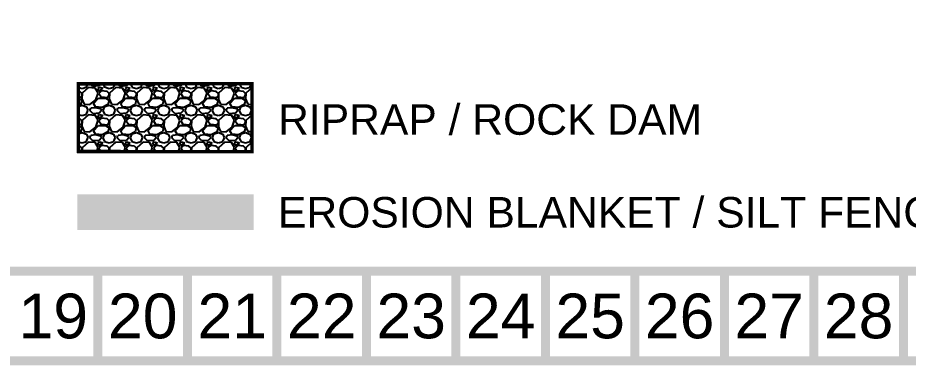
# Model space of a CAD drawing. Header units: inches. Extents: x 7994 to 10114, y 11164 to 12491.
# Drawn here: x 8627.6 to 8956.7, y 11164.2 to 11292.6 of the extents above; entities that cross this region are included whole.
import ezdxf
from ezdxf.enums import TextEntityAlignment as Align

# ---------------------------------------------------------------- set-up
doc = ezdxf.new("R2010")
doc.units = ezdxf.units.IN
doc.header["$MEASUREMENT"] = 0
doc.linetypes.add('ACAD_ISO02W100', pattern=[15, 12, -3])
doc.layers.add('BASE', color=7, linetype='Continuous')
doc.layers.add('LEGEND', color=7, linetype='Continuous')
doc.styles.add("L200'", font='ARIAL.TTF', dxfattribs={"height": 0.001969})
doc.styles.get("Standard").update_dxf_attribs({"font": 'ARIAL.TTF'})

msp = doc.modelspace()

# ---------------------------------------------------------------- hatches: boundary and pattern name
at = {"layer": 'LEGEND', "linetype": 'ACAD_ISO02W100'}
h = msp.add_hatch(dxfattribs=at)
h.set_pattern_fill('GRAVEL', color=240, scale=10.07868, style=0)
h.set_pattern_definition([(228.0128, (7932.86525, 10734.2042), (-80.6294234, -90.7081349), [1.35595, -134.23883]), (184.9697, (7931.95816, 10733.19632), (120.9441724, 10.07859254), [2.326845, -230.35756]), (132.5104, (7929.64007, 10732.99475), (100.78670795, -110.86556907), [1.64069, -162.42833]), (267.2737, (7925.7094, 10730.4751), (10.07864001, 201.57360597), [2.11892, -209.77319]), (292.8337, (7925.6086, 10728.35856), (-50.39350058, 120.94412564), [2.07777, -205.69954]), (357.2737, (7926.4149, 10726.4436), (-201.57360597, 10.07864001), [2.11892, -209.77319]), (37.6942, (7928.5314, 10726.34282), (-131.02291598, -100.7867048), [2.802165, -277.41415]), (72.2553, (7930.74872, 10728.0562), (70.55086952, 221.73092532), [2.64553, -261.90782]), (121.4296, (7931.555, 10730.57587), (-80.6295242, 131.02279192), [2.1261, -210.48389]), (175.2364, (7930.4464, 10732.39), (110.8654912, -10.0785948), [2.42727, -118.93612]), (222.3974, (7928.02748, 10732.5916), (-120.94423589, -110.86540185), [3.138985, -310.759725]), (138.8141, (7935.6873, 10730.3743), (-70.55079075, 60.4720538), [1.07137, -106.06646]), (171.4692, (7934.881, 10731.0798), (131.02282466, -20.15744002), [2.03828, -201.790405]), (225, (7932.865, 10731.382), (-1e-15, -10.078683), [1.42534, -12.82806]), (203.1986, (7932.1597, 10732.5916), (50.393398, 20.1573737), [0.76757, -75.98937]), (291.8014, (7931.4542, 10732.2892), (-10.0786792, 30.2360432), [1.0855, -53.18985]), (30.9638, (7931.8574, 10731.2814), (30.2360205, 20.1573853), [1.76305, -57.00525]), (161.5651, (7933.3692, 10732.1885), (20.157365, -10.078664), [1.27486, -30.59673]), (16.3895, (7925.6086, 10732.28924), (100.78682366, 30.23596697), [1.78594, -176.80872]), (70.3462, (7927.322, 10732.7932), (-40.3146727, -110.86550317), [1.49831, -148.33205]), (293.1986, (7933.3692, 10734.2042), (-20.1573737, 50.393398), [1.53513, -75.22181]), (343.6105, (7933.9739, 10732.7932), (-100.78682366, 30.23596697), [1.78594, -176.80872]), (339.444, (7925.6086, 10726.0405), (-50.3934193, 20.15732), [1.72224, -84.39004]), (294.7751, (7927.2212, 10725.43574), (-50.39332203, 110.86551614), [1.443045, -142.86169]), (66.8014, (7933.47, 10724.1255), (20.1573737, 50.393398), [1.53513, -75.22181]), (17.354, (7934.0747, 10725.5365), (-131.0228623, -40.3146652), [1.6895, -167.25997]), (69.444, (7928.5314, 10724.1255), (-20.15732, -50.3934193), [0.86112, -85.25116]), (101.3099, (7932.8652, 10724.1255), (-10.0786563, 40.314728), [0.51391, -50.87747]), (165.9638, (7932.7645, 10724.6294), (30.236046, -10.0786606), [2.07777, -39.47769]), (186.009, (7930.7487, 10725.1334), (100.786799, 10.07867327), [1.92553, -190.62738]), (303.6901, (7931.8574, 10730.3743), (-10.078694, 20.157356), [1.45357, -34.88563]), (353.1572, (7932.66367, 10729.16485), (171.33755615, -20.15744091), [2.53775, -251.236934]), (60.9454, (7935.1833, 10728.8625), (-40.3147209, -70.5507649), [1.03766, -102.7287]), (90, (7935.687, 10729.77), (-10.07868, 10.07868), [0.60472, -9.47396]), (120.2564, (7930.54715, 10725.43574), (40.31466907, -70.5507858), [1.40017, -138.61733]), (48.0128, (7929.84164, 10726.6452), (80.6294234, 90.7081349), [2.71189, -132.88288]), (0, (7931.656, 10728.661), (10.07868, 10.07868), [2.62046, -7.45822]), (325.3048, (7934.27626, 10728.6609), (-100.78674364, 70.55084782), [1.59358, -157.76434]), (254.0546, (7935.5865, 10727.7538), (-10.078679, -40.3147219), [1.46748, -71.90642]), (207.646, (7935.18334, 10726.3428), (-191.4948806, -100.78687924), [2.3893, -236.54132]), (175.4261, (7933.0668, 10725.23417), (-131.02284758, 10.07862775), [2.52772, -250.244295])])
h.paths.add_polyline_path([(8650, 11243.2), (8714.14, 11243.09), (8714.14, 11268.29), (8650, 11268.19)])

# ---------------------------------------------------------------- linework, layer by layer
at = {"layer": 'BASE', "const_width": 3.31}
for points in [[(7995.74, 11165.85), (10112.54, 11165.85), (10112.54, 12488.85), (7995.74, 12488.85)], [(8028.82, 11198.92), (10079.47, 11198.92), (10079.47, 12455.77), (8028.82, 12455.77)]]:
    msp.add_lwpolyline(points, close=True, dxfattribs=at)
for points in [[(8657.24, 11165.85), (8657.24, 11198.92)], [(8690.32, 11165.85), (8690.32, 11198.92)], [(8723.39, 11165.85), (8723.39, 11198.92)], [(8756.47, 11165.85), (8756.47, 11198.92)], [(8789.54, 11165.85), (8789.54, 11198.92)], [(8822.62, 11165.85), (8822.62, 11198.92)], [(8855.69, 11165.85), (8855.69, 11198.92)], [(8888.77, 11165.85), (8888.77, 11198.92)], [(8921.84, 11165.85), (8921.84, 11198.92)], [(8954.92, 11165.85), (8954.92, 11198.92)]]:
    msp.add_lwpolyline(points, dxfattribs=at)
at = {"layer": 'LEGEND', "color": 240, "const_width": 1.26}
msp.add_lwpolyline([(8650, 11243.2), (8714.14, 11243.09), (8714.14, 11268.29), (8650, 11268.19)], close=True, dxfattribs=at)
at = {"layer": 'LEGEND', "color": 84, "const_width": 13.1}
msp.add_lwpolyline([(8649.66, 11220.77), (8714.78, 11220.77)], dxfattribs=at)

# ---------------------------------------------------------------- texts
at = {"layer": 'BASE'}
for s, p in [('19', (8640.71, 11182.39)), ('20', (8673.78, 11182.39)), ('21', (8706.86, 11182.39)), ('22', (8739.93, 11182.39)), ('23', (8773.01, 11182.39)), ('24', (8806.08, 11182.39)), ('25', (8839.16, 11182.39)), ('26', (8872.23, 11182.39)), ('27', (8905.31, 11182.39)), ('28', (8938.38, 11182.39))]:
    msp.add_text(s, height=16.537, dxfattribs=at).set_placement(p, align=Align.MIDDLE_CENTER)
at = {"layer": 'LEGEND', "style": "L200'"}
for s, p in [('RIPRAP / ROCK DAM', (8723.82, 11249.37)), ('EROSION BLANKET / SILT FENCE', (8723.78, 11215.08))]:
    msp.add_text(s, height=11.2783, dxfattribs=at).set_placement(p)

doc.saveas('drawing.dxf')
